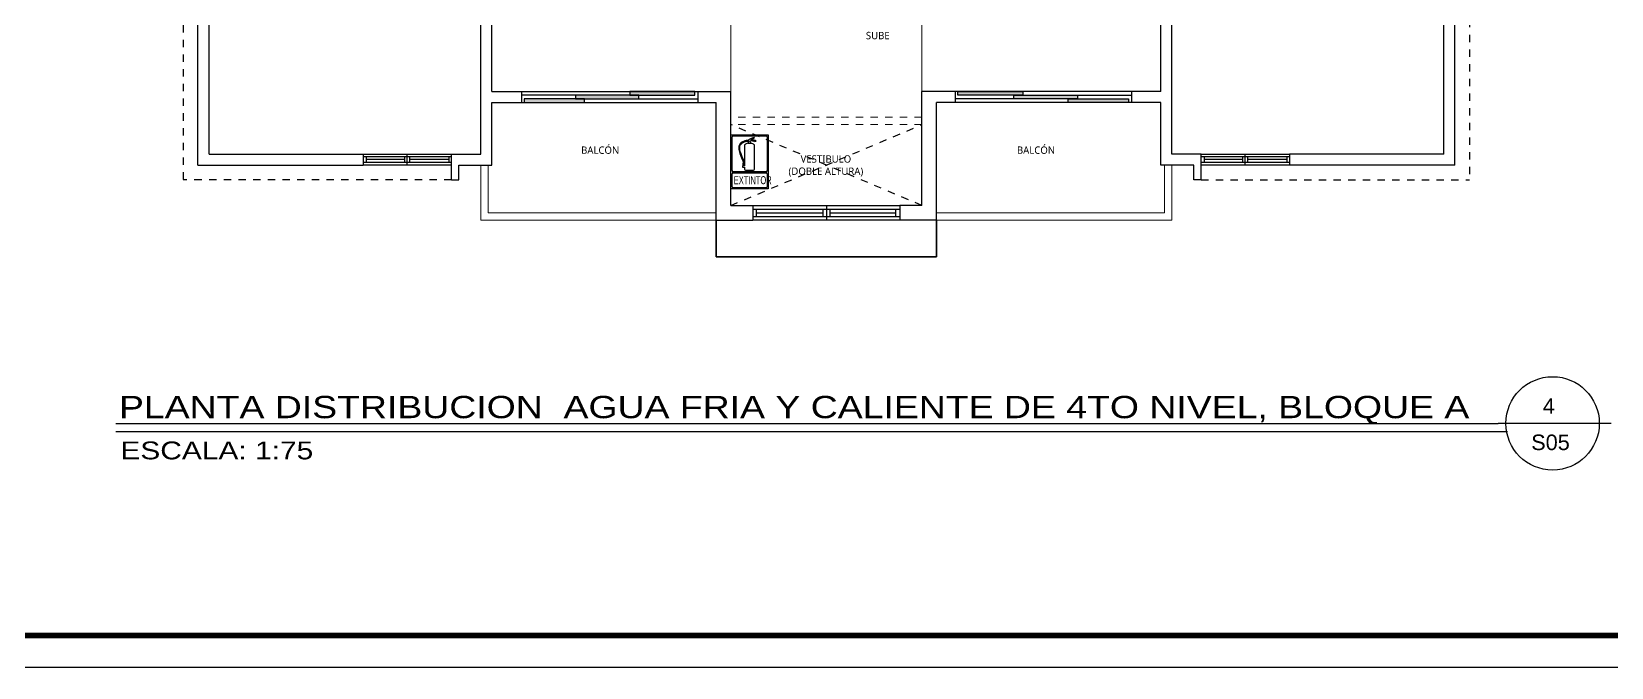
# Model space of a CAD drawing. Header units: feet. Extents: x 1019 to 2236, y -546 to 122.
# Drawn here: x 1086.52 to 1108.02, y -144.98 to -136.33 of the extents above; entities that cross this region are included whole.
import ezdxf
from ezdxf.enums import TextEntityAlignment as Align

# ---------------------------------------------------------------- set-up
doc = ezdxf.new("R2010")
doc.units = ezdxf.units.FT
doc.header["$LTSCALE"] = 0.05
doc.header["$MEASUREMENT"] = 0
doc.linetypes.add('DASHED2', pattern=[0.375, 0.25, -0.125])
doc.linetypes.add('HIDDEN', pattern=[9.525, 6.35, -3.175])
for name, color, linetype, lineweight in [('A-GENM', 8, 'Continuous', 9), ('A-WALL', 7, 'Continuous', 25), ('AGUA POTABLE', 5, 'HIDDEN', 35), ('closet', 8, 'Continuous', 5), ('escalera', 8, 'DASHED2', 0), ('MB', 8, 'Continuous', 20)]:
    doc.layers.add(name, color=color, linetype=linetype, lineweight=lineweight)
for name, color, linetype in [('ANNDTOBJ', 2, 'Continuous'), ('MARCO', 1, 'Continuous'), ('PERT-VENT', 8, 'Continuous'), ('PISO', 8, 'Continuous'), ('textos', 7, 'Continuous'), ('TEXXT', 2, 'Continuous'), ('TXT', 2, 'Continuous'), ('VUELO', 8, 'HIDDEN')]:
    doc.layers.add(name, color=color, linetype=linetype)
doc.styles.add('ads', font='trebuc.ttf', dxfattribs={"height": 0.14})
doc.styles.add('COMIN Simb Señalizacion', font='')
doc.styles.add('DAMIAN', font='arial.ttf', dxfattribs={"height": 0.12})
doc.styles.get('COMIN Simb Señalizacion').set_extended_font_data('Humanst521 BT')

# ---------------------------------------------------------------- blocks, each defined once
blk = doc.blocks.new('A$C78C8556F')
at = {"layer": 'PERT-VENT', "extrusion": (-2.36659e-12, 8.94772e-16, -1)}
for p, q in [((0, 0.2), (2, 0.2)), ((0, 0.15), (2, 0.15)), ((0, 0.05), (2, 0.05)), ((2, 0), (0, 0)), ((0.047, 0.1), (0.953, 0.1)), ((0.953, 0.15), (0.953, 0.05)), ((1, 0.2), (1, 0)), ((1.047, 0.15), (1.047, 0.05)), ((1.047, 0.1), (1.946, 0.1)), ((1.946, 0.05), (1.946, 0.15))]:
    blk.add_line(p, q, dxfattribs=at)
at = {"layer": 'PERT-VENT'}
blk.add_line((0.047, 0.05), (0.047, 0.15), dxfattribs=at)
blk = doc.blocks.new('A$C5EA57A7C')
for points in [[(0.038, 0), (0.86, 0), (0.86, 0.05), (0.038, 0.05)], [(0.735, 0.05), (1.6, 0.05), (1.6, 0.1), (0.735, 0.1)], [(1.475, 0.1), (2.362, 0.1), (2.362, 0.15), (1.475, 0.15)]]:
    blk.add_hatch(color=256).paths.add_polyline_path(points)
at = {"layer": 'PERT-VENT', "extrusion": (-6.28888e-16, -1.94037e-15, -1)}
for points in [[(-0.038, 0), (-0.86, 0), (-0.86, 0.05), (-0.038, 0.05)], [(-0.735, 0.05), (-1.6, 0.05), (-1.6, 0.1), (-0.735, 0.1)], [(-1.475, 0.1), (-2.362, 0.1), (-2.362, 0.15), (-1.475, 0.15)]]:
    blk.add_lwpolyline(points, close=True, dxfattribs=at)
at = {"layer": 'PISO'}
for p, q in [((0, 0.15), (2.4, 0.15)), ((0, 0), (2.4, 0))]:
    blk.add_line(p, q, dxfattribs=at)
at = {"layer": 'PISO', "extrusion": (-6.28888e-16, -1.94037e-15, -1)}
for p, q in [((0.823, 0.1), (0, 0.1)), ((1.6, 0.05), (2.4, 0.05))]:
    blk.add_line(p, q, dxfattribs=at)
blk = doc.blocks.new('A$C59FC24C1')
at = {"layer": 'PERT-VENT', "extrusion": (-2.36783e-12, 8.94772e-16, -1)}
for p, q in [((0, 0), (0, 1.2)), ((0.038, 1.2), (0.038, 0)), ((0.038, 1.165), (0.113, 1.165)), ((0.038, 1.165), (0.113, 1.165)), ((0.075, 1.165), (0.075, 0.635)), ((0.113, 1.2), (0.113, 0)), ((0.15, 1.2), (0.15, 0)), ((0.15, 0.6), (0, 0.6)), ((0.113, 0.635), (0.038, 0.635)), ((0.113, 0.565), (0.038, 0.565)), ((0.075, 0.565), (0.075, 0.04)), ((0.038, 0.04), (0.113, 0.04))]:
    blk.add_line(p, q, dxfattribs=at)
blk = doc.blocks.new('A$C3F8C01F5')
at = {"layer": 'ANNDTOBJ'}
for p, q in [((0, 0.223), (0.1543, 0.223)), ((0, 0), (0, 0.223)), ((0.0049, 0.0751), (0.0049, 0.2139)), ((0.0091, 0.2181), (0.1451, 0.2181)), ((0.052, 0.1957), (0.0476, 0.1934)), ((0.0576, 0.1978), (0.052, 0.1957)), ((0.0636, 0.1996), (0.0576, 0.1978)), ((0.06, 0.195), (0.0641, 0.1961)), ((0.0689, 0.1999), (0.0636, 0.1996)), ((0.0641, 0.1961), (0.0737, 0.1961)), ((0.0724, 0.1999), (0.0689, 0.1999)), ((0.081, 0.207), (0.0724, 0.2016)), ((0.0724, 0.2016), (0.0724, 0.1999)), ((0.0737, 0.1961), (0.0737, 0.1953)), ((0.0785, 0.1965), (0.0793, 0.1968)), ((0.0785, 0.1955), (0.0785, 0.1965)), ((0.0804, 0.1945), (0.0785, 0.1955)), ((0.0793, 0.1984), (0.0803, 0.1987)), ((0.0793, 0.1968), (0.0793, 0.1984)), ((0.0803, 0.1987), (0.0855, 0.1988)), ((0.0901, 0.2103), (0.081, 0.207)), ((0.0829, 0.2022), (0.0835, 0.2042)), ((0.0857, 0.2022), (0.0829, 0.2022)), ((0.0835, 0.2042), (0.0949, 0.2096)), ((0.0855, 0.1988), (0.0907, 0.1983)), ((0.091, 0.2015), (0.0857, 0.2022)), ((0.0967, 0.2119), (0.0901, 0.2103)), ((0.0907, 0.1983), (0.091, 0.1973)), ((0.0959, 0.2006), (0.091, 0.2015)), ((0.091, 0.1973), (0.0925, 0.1965)), ((0.0925, 0.1965), (0.0949, 0.1976)), ((0.0949, 0.2096), (0.0974, 0.2103)), ((0.0949, 0.1976), (0.0967, 0.1977)), ((0.1018, 0.1988), (0.0959, 0.2006)), ((0.0974, 0.2103), (0.0967, 0.2119)), ((0.0967, 0.1977), (0.0981, 0.1967)), ((0.0981, 0.1967), (0.0991, 0.1959)), ((0.0991, 0.1959), (0.1038, 0.1966)), ((0.1033, 0.1975), (0.1018, 0.1988)), ((0.1038, 0.1966), (0.1033, 0.1975)), ((0.1493, 0.2139), (0.1493, 0.0751)), ((0.1543, 0.223), (0.1543, 0)), ((0.0336, 0.176), (0.0328, 0.1691)), ((0.0328, 0.1691), (0.0329, 0.1629)), ((0.0329, 0.1629), (0.0339, 0.1574)), ((0.0345, 0.1794), (0.0336, 0.176)), ((0.0339, 0.1574), (0.0353, 0.151)), ((0.0369, 0.1838), (0.0345, 0.1794)), ((0.0353, 0.151), (0.0374, 0.1455)), ((0.0364, 0.1694), (0.037, 0.1744)), ((0.0367, 0.1619), (0.0364, 0.1694)), ((0.0383, 0.1544), (0.0367, 0.1619)), ((0.04, 0.1881), (0.0369, 0.1838)), ((0.037, 0.1744), (0.0389, 0.1796)), ((0.0374, 0.1455), (0.0412, 0.1353)), ((0.042, 0.1439), (0.0383, 0.1544)), ((0.0389, 0.1796), (0.0421, 0.185)), ((0.0432, 0.1906), (0.04, 0.1881)), ((0.0412, 0.1353), (0.0469, 0.1207)), ((0.0468, 0.1321), (0.042, 0.1439)), ((0.0421, 0.185), (0.0475, 0.1892)), ((0.0476, 0.1934), (0.0432, 0.1906)), ((0.0504, 0.1233), (0.0468, 0.1321)), ((0.0475, 0.1892), (0.0533, 0.1923)), ((0.0533, 0.1923), (0.06, 0.195)), ((0.0563, 0.1793), (0.0563, 0.0952)), ((0.0721, 0.1913), (0.0697, 0.1882)), ((0.0697, 0.1882), (0.0832, 0.1885)), ((0.0728, 0.1953), (0.0721, 0.1945)), ((0.0721, 0.1945), (0.0721, 0.1913)), ((0.0737, 0.1953), (0.0728, 0.1953)), ((0.0811, 0.1912), (0.0804, 0.1945)), ((0.0832, 0.1885), (0.0811, 0.1912)), ((0.0978, 0.0811), (0.0978, 0.1793)), ((0.1451, 0.0709), (0.0091, 0.0709)), ((0.0091, 0.0661), (0.1451, 0.0661)), ((0.0469, 0.1207), (0.0488, 0.1154)), ((0.0504, 0.0962), (0.0486, 0.0953)), ((0.0486, 0.0953), (0.0486, 0.09)), ((0.0486, 0.09), (0.0496, 0.0892)), ((0.0488, 0.1154), (0.0502, 0.108)), ((0.0502, 0.1063), (0.0496, 0.1058)), ((0.0496, 0.1058), (0.0496, 0.0996)), ((0.0496, 0.0996), (0.0504, 0.0989)), ((0.0496, 0.0892), (0.0563, 0.0892)), ((0.0502, 0.108), (0.0502, 0.1063)), ((0.0529, 0.1164), (0.0504, 0.1233)), ((0.0504, 0.0989), (0.0504, 0.0962)), ((0.0539, 0.1108), (0.0529, 0.1164)), ((0.0541, 0.1063), (0.0539, 0.1108)), ((0.0546, 0.1058), (0.0541, 0.1063)), ((0.0541, 0.0991), (0.0546, 0.0996)), ((0.0541, 0.0967), (0.0541, 0.0991)), ((0.055, 0.0952), (0.0541, 0.0967)), ((0.0546, 0.0996), (0.0546, 0.1058)), ((0.0563, 0.0952), (0.055, 0.0952)), ((0.0563, 0.0892), (0.0563, 0.0811)), ((0.0605, 0.0769), (0.0936, 0.0769)), ((0.1543, 0), (0, 0)), ((0.0049, 0.0091), (0.0049, 0.0619)), ((0.1451, 0.0049), (0.0091, 0.0049)), ((0.1493, 0.0619), (0.1493, 0.0091))]:
    blk.add_line(p, q, dxfattribs=at)
at = {"layer": 'ANNDTOBJ', "linetype": 'Continuous', "ltscale": 5}
blk.add_line((0.117, 0), (0, 0), dxfattribs=at)
at = {"layer": 'ANNDTOBJ'}
for centre, radius, start, end in [((0.0091, 0.2139), 0.0042, 90, 180), ((0.1451, 0.2139), 0.0042, 0, 90), ((0.06, 0.1793), 0.00374, 129.00802, 180), ((0.077, 0.1583), 0.0308, 103.75823, 129.00802), ((0.077, 0.1583), 0.0308, 50.99198, 78.4551), ((0.094, 0.1793), 0.00374, 0, 50.99198), ((0.0091, 0.0751), 0.0042, 180, 270), ((0.0091, 0.0619), 0.0042, 90, 180), ((0.0605, 0.0811), 0.0042, 180, 270), ((0.0936, 0.0811), 0.0042, 270, 0), ((0.1451, 0.0751), 0.0042, 270, 0), ((0.1451, 0.0619), 0.0042, 0, 90), ((0.0091, 0.0091), 0.0042, 180, 270), ((0.1451, 0.0091), 0.0042, 270, 0)]:
    blk.add_arc(centre, radius, start, end, dxfattribs=at)
at = {"layer": 'ANNDTOBJ', "style": 'COMIN Simb Señalizacion', "width": 0.56}
blk.add_text('EXTINTOR', height=0.03299, dxfattribs=at).set_placement((0.0121, 0.0194))

msp = doc.modelspace()

# ---------------------------------------------------------------- linework, layer by layer
at = {"layer": 'A-GENM'}
for p, q in [((1092.636, -138.897), (1092.636, -138.147)), ((1092.736, -138.797), (1092.736, -138.147)), ((1101.936, -138.797), (1101.936, -138.147)), ((1102.036, -138.897), (1102.036, -138.147)), ((1095.836, -138.797), (1092.736, -138.797)), ((1098.836, -138.797), (1101.936, -138.797)), ((1095.836, -138.897), (1092.636, -138.897)), ((1098.836, -138.897), (1102.036, -138.897))]:
    msp.add_line(p, q, dxfattribs=at)
at = {"layer": 'A-WALL'}
for p, q in [((1101.886, -137.147), (1101.886, -132.497)), ((1102.036, -137.997), (1102.036, -132.497)), ((1092.636, -137.997), (1092.636, -132.947)), ((1092.786, -137.147), (1092.786, -132.947)), ((1088.786, -138.147), (1088.786, -135.246)), ((1088.936, -137.997), (1088.936, -135.246)), ((1105.736, -137.997), (1105.736, -135.576)), ((1105.886, -138.147), (1105.886, -135.576)), ((1092.786, -137.147), (1093.186, -137.147)), ((1092.786, -138.147), (1092.786, -137.297)), ((1092.786, -137.297), (1093.186, -137.297)), ((1093.186, -137.147), (1093.186, -137.297)), ((1095.586, -137.147), (1096.036, -137.147)), ((1095.586, -137.147), (1095.586, -137.297)), ((1095.586, -137.297), (1095.836, -137.297)), ((1095.836, -138.897), (1095.836, -137.297)), ((1096.036, -138.697), (1096.036, -137.147)), ((1099.086, -137.147), (1098.636, -137.147)), ((1098.636, -138.697), (1098.636, -137.147)), ((1099.086, -137.297), (1098.836, -137.297)), ((1098.836, -138.897), (1098.836, -137.297)), ((1099.086, -137.147), (1099.086, -137.297)), ((1101.886, -137.147), (1101.486, -137.147)), ((1101.486, -137.147), (1101.486, -137.297)), ((1101.886, -137.297), (1101.486, -137.297)), ((1101.886, -138.147), (1101.886, -137.297)), ((1088.936, -137.997), (1091.033, -137.997)), ((1092.233, -137.997), (1092.636, -137.997)), ((1102.436, -137.997), (1102.036, -137.997)), ((1105.736, -137.997), (1103.639, -137.997)), ((1088.786, -138.147), (1091.033, -138.147)), ((1092.336, -138.147), (1092.786, -138.147)), ((1102.336, -138.147), (1101.886, -138.147)), ((1105.886, -138.147), (1103.639, -138.147)), ((1092.236, -138.347), (1092.336, -138.347)), ((1102.436, -138.347), (1102.336, -138.347)), ((1096.036, -138.697), (1096.336, -138.697)), ((1096.336, -138.697), (1096.336, -138.897)), ((1098.636, -138.697), (1098.336, -138.697)), ((1098.336, -138.697), (1098.336, -138.897)), ((1095.836, -138.897), (1096.336, -138.897)), ((1098.836, -138.897), (1098.336, -138.897))]:
    msp.add_line(p, q, dxfattribs=at)
at = {"layer": 'A-WALL', "extrusion": (-6.28888e-16, -1.93323e-15, -1)}
for p, q in [((1091.033, -137.997), (1091.033, -138.147)), ((1092.236, -138.347), (1092.233, -137.997)), ((1092.336, -138.347), (1092.336, -138.147))]:
    msp.add_line(p, q, dxfattribs=at)
at = {"layer": 'A-WALL', "extrusion": (6.28888e-16, -1.93323e-15, -1)}
for p, q in [((1102.436, -138.347), (1102.436, -137.997)), ((1102.336, -138.347), (1102.336, -138.147))]:
    msp.add_line(p, q, dxfattribs=at)
at = {"layer": 'A-WALL', "extrusion": (6.10446e-16, -1.93323e-15, -1)}
msp.add_line((1103.639, -137.997), (1103.639, -138.147), dxfattribs=at)
at = {"layer": 'closet'}
for p, q in [((1096.036, -136.147), (1096.036, -137.147)), ((1098.636, -136.147), (1098.636, -137.147))]:
    msp.add_line(p, q, dxfattribs=at)
at = {"layer": 'escalera'}
for p, q in [((1098.636, -137.497), (1096.036, -137.497)), ((1098.636, -137.597), (1096.036, -137.597))]:
    msp.add_line(p, q, dxfattribs=at)
at = {"layer": 'MARCO'}
msp.add_lwpolyline([(1054.272, -102.982), (1118.772, -102.982), (1118.772, -144.982), (1054.272, -144.982)], close=True, dxfattribs=at)
at = {"layer": 'MARCO', "const_width": 0.075}
msp.add_lwpolyline([(1111.6, -103.416), (1054.706, -103.416), (1054.706, -144.548), (1111.6, -144.548)], close=True, dxfattribs=at)
at = {"layer": 'MB', "lineweight": 35, "extrusion": (-2.36783e-12, 8.94772e-16, -1)}
for q in [(1095.836, -138.897), (1098.836, -139.397)]:
    msp.add_line((1095.836, -139.397), q, dxfattribs=at)
at = {"layer": 'MB', "lineweight": 35, "extrusion": (2.36783e-12, 8.94772e-16, -1)}
msp.add_line((1098.836, -139.397), (1098.836, -138.897), dxfattribs=at)
at = {"layer": 'TEXXT', "color": 4}
for p in [(1087.667, -141.661), (1108.012, -141.661)]:
    msp.add_line(p, (1106.478, -141.661), dxfattribs=at)
at = {"layer": 'TEXXT', "color": 3}
msp.add_line((1087.667, -141.77), (1106.601, -141.77), dxfattribs=at)
at = {"layer": 'TEXXT', "color": 4}
msp.add_circle((1107.217, -141.661), 0.635, dxfattribs=at)
at = {"layer": 'VUELO', "ltscale": 0.02}
for p, q in [((1088.586, -134.043), (1088.586, -138.347)), ((1106.086, -134.373), (1106.086, -138.347)), ((1096.036, -138.697), (1098.636, -137.597)), ((1098.636, -138.697), (1096.036, -137.597)), ((1092.236, -138.347), (1088.586, -138.347)), ((1102.436, -138.347), (1106.086, -138.347))]:
    msp.add_line(p, q, dxfattribs=at)

# ---------------------------------------------------------------- block references
for name, p in [('A$C5EA57A7C', (1093.186, -137.297)), ('A$C78C8556F', (1096.336, -138.897))]:
    msp.add_blockref(name, p)
at = {"xscale": -1}
msp.add_blockref('A$C5EA57A7C', (1101.486, -137.297), dxfattribs=at)
at = {"rotation": 270}
for p in [(1091.033, -137.997), (1102.436, -137.997)]:
    msp.add_blockref('A$C59FC24C1', p, dxfattribs=at)
at = {"layer": 'AGUA POTABLE', "ltscale": 3, "xscale": 3.3, "yscale": 3.3, "zscale": 3.3}
msp.add_blockref('A$C3F8C01F5', (1096.036, -138.471), dxfattribs=at)

# ---------------------------------------------------------------- texts
at = {"layer": 'textos', "color": 7, "style": 'DAMIAN', "width": 1.2}
for s, height, p in [('PLANTA DISTRIBUCION  AGUA FRIA Y CALIENTE DE 4TO NIVEL, BLOQUE A', 0.30347, (1087.711, -141.591)), (' ESCALA: 1:75', 0.24277, (1087.617, -142.151))]:
    msp.add_text(s, height=height, dxfattribs=at).set_placement(p)
at = {"layer": 'TEXXT', "style": 'DAMIAN'}
for s, height, p in [('4', 0.211, (1107.166, -141.53)), ('S05', 0.2113, (1107.188, -142.025))]:
    msp.add_text(s, height=height, dxfattribs=at).set_placement(p, align=Align.CENTER)
at = {"layer": 'TXT', "char_height": 0.1, "width": 2.688, "attachment_point": 2, "style": 'ads'}
for s, insert in [('SUBE', (1098.035, -136.335)), ('BALCÓN', (1094.258, -137.894)), ('BALCÓN', (1100.188, -137.894)), ('VESTIBULO\\P(DOBLE ALTURA)', (1097.329, -138.014))]:
    msp.add_mtext(s, dxfattribs=dict(at, insert=insert))

doc.saveas('drawing.dxf')
